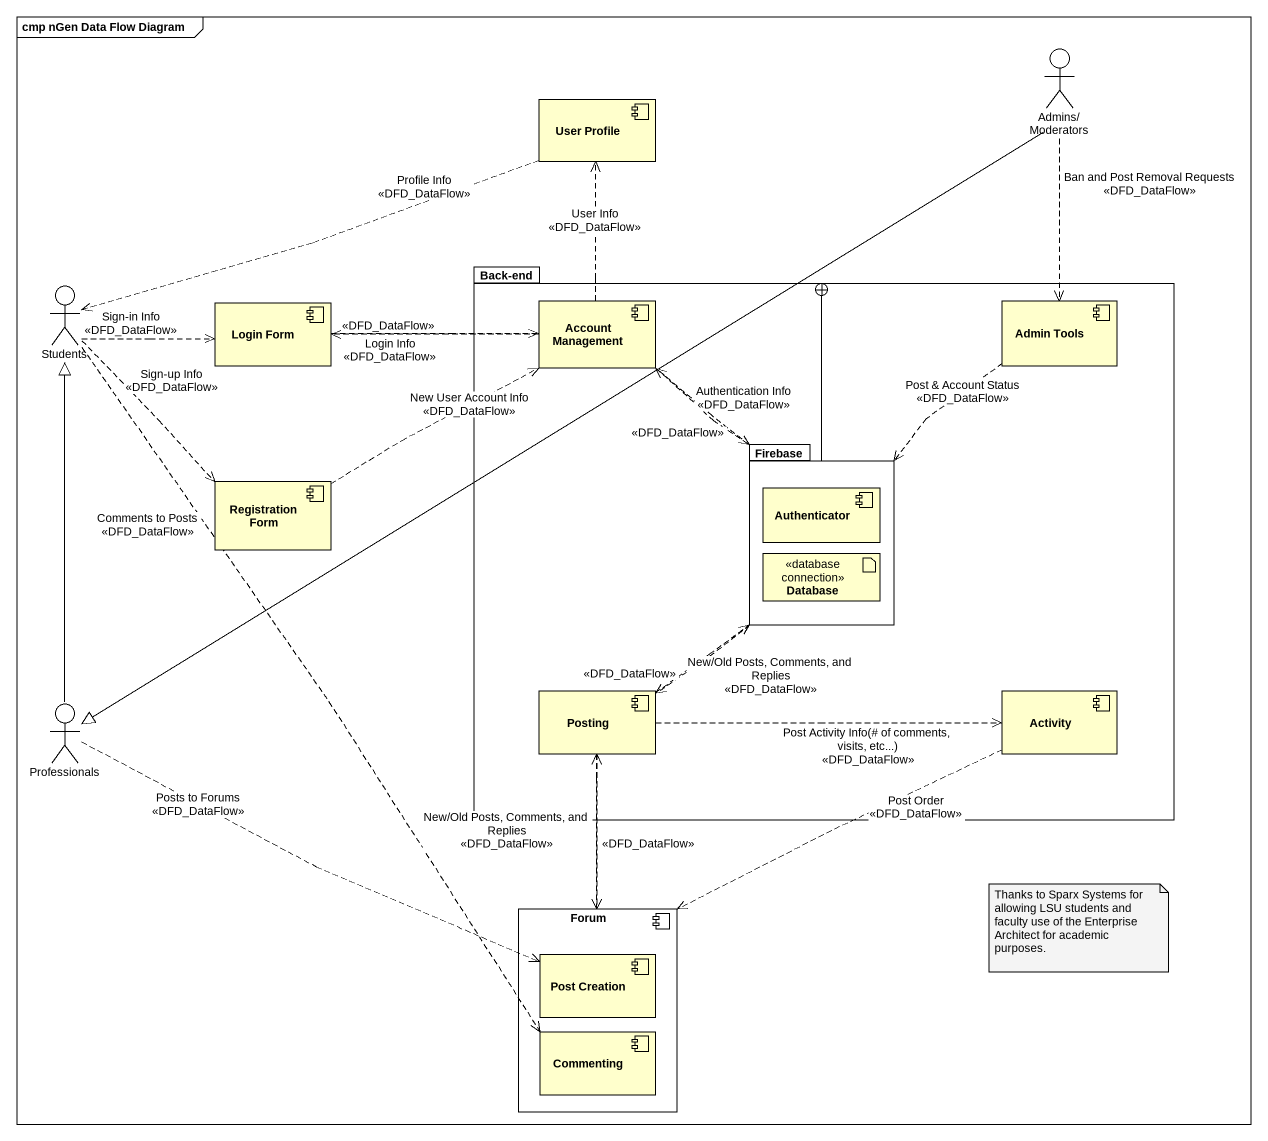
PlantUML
@startuml
mainframe cmp nGen Data Flow Diagram
actor "Admins/Moderators" as Admins_Moderators
component "User Profile" as User_Profile
actor Students
component "Login Form" as Login_Form
package "Back-end" as Back_end {
  component "Account Management" as Account_Management
  component "Admin Tools" as Admin_Tools
  package Firebase {
    component Authenticator
    artifact "Database" as Database_ <<database connection>>
  }
  component Posting
  component Activity
}
component "Registration Form" as Registration_Form
actor Professionals
component Forum {
  component "Post Creation" as Post_Creation
  component Commenting
}
Admins_Moderators ..> Admin_Tools : Ban and Post Removal Requests\n<<DFD_DataFlow>>
Admins_Moderators --|> Professionals
User_Profile .left.> Students : Profile Info\n<<DFD_DataFlow>>
Students .right.> Login_Form : Sign-in Info\n<<DFD_DataFlow>>
Students ..> Registration_Form : Sign-up Info\n<<DFD_DataFlow>>
Students ..> Commenting : Comments to Posts\n<<DFD_DataFlow>>
Login_Form .right.> Account_Management : Login Info\n<<DFD_DataFlow>>
Account_Management .up.> User_Profile : User Info\n<<DFD_DataFlow>>
Account_Management .left.> Login_Form : <<DFD_DataFlow>>
Account_Management ..> Firebase : <<DFD_DataFlow>>
Admin_Tools ..> Firebase : Post & Account Status\n<<DFD_DataFlow>>
Firebase --+ Back_end
Firebase .up.> Account_Management : Authentication Info\n<<DFD_DataFlow>>
Firebase ..> Posting : New/Old Posts, Comments, and Replies\n<<DFD_DataFlow>>
Registration_Form .right.> Account_Management : New User Account Info\n<<DFD_DataFlow>>
Professionals -up-|> Students
Professionals .right.> Post_Creation : Posts to Forums\n<<DFD_DataFlow>>
Posting .up.> Firebase : <<DFD_DataFlow>>
Posting .right.> Activity : Post Activity Info(# of comments, visits, etc...)\n<<DFD_DataFlow>>
Posting ..> Forum : New/Old Posts, Comments, and Replies\n<<DFD_DataFlow>>
Activity ..> Forum : Post Order\n<<DFD_DataFlow>>
Forum .up.> Posting : <<DFD_DataFlow>>
note as N1
  Thanks to Sparx Systems for allowing LSU students and faculty use of the Enterprise Architect for academic purposes.
end note
@enduml
